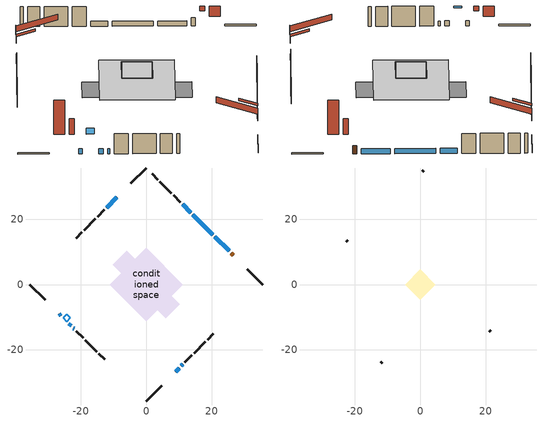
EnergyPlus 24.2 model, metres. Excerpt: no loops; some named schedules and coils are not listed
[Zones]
conditioned space
 floor adiabatic (AdiabaticFloorConstruction): -11.19,0 0,11.19 11.19,0 0,-11.19 z2.44
 floor foundation (Slab1 construction): -10.31,5.98 -5.98,10.31 10.31,-5.98 5.98,-10.31 z0
 wall outside (RimJoist1 construction): 0,-35.61 4.68,-30.93 / -35.61,0 -30.93,-4.68 / 0,35.61 -4.68,30.93 / 35.61,0 30.93,4.68 z0:0.3
 wall outside (AdiabaticWallConstruction 1): 26.6,9.01 25.99,9.63 z0:2.03
 wall outside (AdiabaticWallConstruction): 9.01,-26.6 10.05,-25.57 / 25.33,10.28 21,14.62 / -26.6,-9.01 -26.1,-9.52 / -9.01,26.6 -12.13,23.49 / 10.7,-24.91 11.19,-24.43 / 20.34,15.27 14.29,21.33 / 13.63,21.98 11.09,24.53 / -23.64,-11.97 -22.96,-12.66 / -22.3,-13.31 -22.02,-13.6 z0:1.22
 wall outside (Wall1 construction): 11.84,-23.77 13.94,-21.67 / -21.36,-14.25 -19.26,-16.35 / -12.78,22.83 -14.88,20.73 / 10.43,25.18 8.33,27.28 z0:4.88
 wall outside (Wall2 construction): 14.6,-21.02 18.08,-17.54 / -18.61,-17.01 -15.13,-20.48 / -15.54,20.08 -19.01,16.6 / 7.68,27.94 4.2,31.41 z0:4.88
 wall outside (Wall3 construction): 18.73,-16.88 20.51,-15.1 / -14.47,-21.14 -12.69,-22.92 / -19.67,15.94 -21.45,14.16 / 3.54,32.07 1.76,33.85 z0:4.88
 window (WindowConstruction 8): 9.01,-26.6 10.05,-25.57 z0:1.22
 window (WindowConstruction 5): 25.33,10.28 21,14.62 z0:1.22
 window (WindowConstruction 6): -26.6,-9.01 -26.1,-9.52 z0:1.22
 window (WindowConstruction 7): -9.01,26.6 -12.13,23.49 z0:1.22
 window (WindowConstruction): 10.7,-24.91 11.19,-24.43 z0:1.22
 window (WindowConstruction 1): 20.34,15.27 14.29,21.33 z0:1.22
 window (WindowConstruction 2): 13.63,21.98 11.09,24.53 z0:1.22
 window (WindowConstruction 3): -23.64,-11.97 -22.96,-12.66 z0:1.22
 window (WindowConstruction 4): -22.3,-13.31 -22.02,-13.6 z0:1.22
 door (Door): 26.6,9.01 25.99,9.62 z0:2.03
 ceiling adiabatic (AdiabaticFloorConstruction): 0,-11.19 11.19,0 0,11.19 -11.19,0 z2.44
 roof outside (Roof3 construction): 8.36,-27.26,4.88 5.58,-24.48,6.19 4.84,-25.21,6.19 7.62,-27.99,4.88; -27.26,-8.36,4.88 -24.48,-5.58,6.19 -25.21,-4.84,6.19 -27.99,-7.62,4.88; -8.36,27.26,4.88 -5.58,24.48,6.19 -4.84,25.21,6.19 -7.62,27.99,4.88; 27.26,8.36,4.88 24.48,5.58,6.19 25.21,4.84,6.19 27.99,7.62,4.88
 roof outside (AdiabaticRoofConstruction): -24.3,-11.31,4.88 -23.22,-10.23,5.39 -24.36,-9.09,5.39 -25.44,-10.17,4.88
 skylight (SkylightConstruction): -24.3,-11.31,4.88 -23.22,-10.23,5.39 -24.36,-9.09,5.39 -25.44,-10.17,4.88
attic - vented
 floor to conditioned space (Floor1 construction Reversed): -4.34,0 0,4.34 4.34,0 0,-4.34 z4.88
 floor to conditioned space (Floor2 construction Reversed): -4.62,0 0,4.62 4.62,0 0,-4.62 z4.88
 wall outside (Wall4 construction): 21.17,-14.45 21.62,-14 / -12.04,-23.58 -11.59,-24.03 / -22.11,13.51 -22.56,13.06 / 1.11,34.51 0.66,34.96 z0:4.88
 roof outside (Roof1 construction): 6.97,-28.65,4.88 0.79,-22.47,7.79 -0.84,-24.1,7.79 5.34,-30.28,4.88; -28.65,-6.97,4.88 -22.47,-0.79,7.79 -24.1,0.84,7.79 -30.28,-5.34,4.88; -6.97,28.65,4.88 -0.79,22.47,7.79 0.84,24.1,7.79 -5.34,30.28,4.88; 28.65,6.97,4.88 22.47,0.79,7.79 24.1,-0.84,7.79 30.28,5.34,4.88
[Building]
Building 1: Terrain=Suburbs
[Site:Location]
Lennoxville_QC: Latitude {deg}=45.37; Longitude {deg}=-71.82; Time Zone {hr}=-5; Elevation {m}=181; Keep Site Location Information=Yes
[Site:GroundTemperature:Shallow]
1.13419, -1.04782, -1.22257, -0.187089, 3.96977, 8.10726, 11.6942, 13.9665, 14.1596, 12.3115, 8.81593, 4.80536
[Site:WaterMainsTemperature]
Calculation Method=Schedule; Temperature Schedule=mains temperature schedule
[Material] Roughness=Rough; Thermal Absorptance=0.9
Name | Thickness {m} | Conductivity {W/m-K} | Density {kg/m3} | Specific Heat {J/kg-K} | Solar Absorptance | Visible Absorptance
asphalt or fiberglass shingles | 0.00635 | 0.162714 | 1121.4 | 1465.45 | 0.84 | 0.84
asphalt or fiberglass shingles 1 | 0.00635 | 0.162714 | 1121.4 | 1465.45 | 0.7 | 0.7
ceiling loosefill ins | 0.254 | 0.0480833 | 16.02 | 1046.75 | 0.7 | 0.7
ceiling stud and cavity | 0.1397 | 0.0952427 | 65.682 | 1177.47 | 0.7 | 0.7
ceiling stud and cavity 1 | 0.1397 | 0.0945616 | 65.682 | 1177.47 | 0.7 | 0.7
concrete 4.0 in. | 0.1016 | 1.803125 | 2242.8 | 837.4 | 0.7 | 0.7
door material | 0.04445 | 0.0451087 | 512.64 | 1214.23 | 0.7 | 0.7
floor covering | 0.0127 | 0.0433444 | 54.468 | 1339.84 | 0.6 | 0.6
floor rigid ins; roof rigid ins 1; wall rigid ins 1 | 0.512978 | 0.029427 | 32.04 | 1214.23 | 0.7 | 0.7
floor stud and cavity | 0.1397 | 1.75129 | 37.0049 | 1207.88 | 0.7 | 0.7
furniture material conditioned space 1 | 0.1524 | 0.115458 | 640.8 | 1214.23 | 0.6 | 0.6
gypsum board | 0.0127 | 0.160291 | 801 | 837.4 | 0.6 | 0.6
osb sheathing 0.5 in. | 0.0127 | 0.115458 | 512.64 | 1214.23 | 0.7 | 0.7
osb sheathing 0.75 in. | 0.01905 | 0.115458 | 512.64 | 1214.23 | 0.7 | 0.7
osb sheathing 2.0 in. | 0.0508 | 0.115458 | 512.64 | 1214.23 | 0.7 | 0.7
rim joist rigid ins; wall rigid ins | 0.051816 | 0.029427 | 32.04 | 1214.23 | 0.7 | 0.7
rim joist stud and cavity | 0.0508 | 0.0377826 | 125.044 | 1163.47 | 0.6 | 0.6
roof rigid ins | 0.103632 | 0.029427 | 32.04 | 1214.23 | 0.7 | 0.7
roof stud and cavity | 0.2032 | 0.0736541 | 78.34581 | 1123.46 | 0.7 | 0.7
roof stud and cavity 1 | 0.18415 | 1.78685 | 37.0049 | 1207.88 | 0.6 | 0.6
wall stud and cavity | 0.1397 | 0.0943382 | 139.0536 | 1170.24 | 0.7 | 0.7
wall stud and cavity 1 | 0.1397 | 0.0844924 | 139.0536 | 1170.24 | 0.7 | 0.7
wall stud and cavity 2 | 0.1397 | 0.0955885 | 139.0536 | 1170.24 | 0.7 | 0.7
wall stud and cavity 3 | 0.0889 | 6.1454 | 50.32683 | 1063.81 | 0.6 | 0.6
wall stud and cavity 4 | 0.0889 | 0.380278 | 52.3479 | 1209.89 | 0.7 | 0.7
wall stud and cavity 5 | 0.0889 | 0.391764 | 83.0341 | 1211.67 | 0.7 | 0.7
wood siding | 0.0254 | 0.102417 | 544.68 | 1172.36 | 0 | 0
wood siding 1 | 0.00254 | 0.102417 | 544.68 | 1172.36 | 0 | 0
wood siding 2; wood siding 3; wood siding 4 | 0.0254 | 0.102417 | 544.68 | 1172.36 | 0.7 | 0.7
[WindowMaterial:SimpleGlazingSystem]
Name | U-Factor {W/m2-K} | Solar Heat Gain Coefficient
SkylightMaterial | 2.46172 | 0.6388
WindowMaterial | 2.95029 | 0.64
WindowMaterial 1 | 2.87364 | 0.71
WindowMaterial 2 | 2.87931 | 0.7
WindowMaterial 3 | 2.972433 | 0.61
WindowMaterial 4 | 2.98322 | 0.6
WindowMaterial 5 | 2.88613 | 0.7
WindowMaterial 6 | 2.963916 | 0.63
WindowMaterial 7 | 2.89692 | 0.69
WindowMaterial 8 | 2.96562 | 0.63
[Construction]
AdiabaticFloorConstruction: floor stud and cavity, floor rigid ins, osb sheathing 0.75 in., floor covering
AdiabaticRoofConstruction: asphalt or fiberglass shingles 1, roof rigid ins 1, osb sheathing 0.75 in., roof stud and cavity 1
AdiabaticWallConstruction: wood siding 3, wall rigid ins 1, wall stud and cavity 4, gypsum board
AdiabaticWallConstruction 1: wood siding 4, wall rigid ins 1, wall stud and cavity 4, gypsum board
Door: door material
Floor1 construction Reversed: gypsum board, ceiling stud and cavity, ceiling loosefill ins
Floor2 construction Reversed: gypsum board, ceiling stud and cavity 1, ceiling loosefill ins
furniture construction conditioned space 1: furniture material conditioned space 1
PartitionWallConstruction: gypsum board, wall stud and cavity 5, gypsum board
RimJoist1 construction: wood siding 2, rim joist rigid ins, osb sheathing 2.0 in., rim joist stud and cavity
Roof1 construction: asphalt or fiberglass shingles
Roof3 construction: asphalt or fiberglass shingles, roof rigid ins, osb sheathing 0.75 in., roof stud and cavity, gypsum board
SkylightConstruction: SkylightMaterial
Slab1 construction: concrete 4.0 in.
Wall1 construction: wood siding, wall rigid ins, osb sheathing 0.5 in., wall stud and cavity, gypsum board
Wall2 construction: wood siding, wall rigid ins, osb sheathing 0.5 in., wall stud and cavity 1, gypsum board
Wall3 construction: wood siding, wall rigid ins, osb sheathing 0.5 in., wall stud and cavity 2, gypsum board
Wall4 construction: wood siding 1, wall stud and cavity 3
WindowConstruction: WindowMaterial
WindowConstruction 1: WindowMaterial 1
WindowConstruction 2: WindowMaterial 2
WindowConstruction 3: WindowMaterial 3
WindowConstruction 4: WindowMaterial 4
WindowConstruction 5: WindowMaterial 5
WindowConstruction 6: WindowMaterial 6
WindowConstruction 7: WindowMaterial 7
WindowConstruction 8: WindowMaterial 8
[Zone] Multiplier=1; Part of Total Floor Area=Yes
Name | Volume {m3}
attic - vented | 37.9814
conditioned space | 626.5
[Space]
Name | Zone | Volume {m3}
attic - vented 1 | attic - vented | 37.9814
conditioned space 1 | conditioned space | 626.5
[ZoneInfiltration:EffectiveLeakageArea]
infil attic - vented 1: Zone or Space=attic - vented 1; Schedule=Always On Discrete; Effective Air Leakage Area {cm2}=3444.86; Stack Coefficient=0.000541536; Wind Coefficient=1.57229e-05
[ZoneMixing]
whole house fan mix: Zone or Space=attic - vented; Schedule=Always On Continuous; Design Flow Rate Calculation Method=Flow/Zone; Design Flow Rate {m3/s}=0; Source Zone or Space=conditioned space
[SurfaceProperty:ExposedFoundationPerimeter]
Slab1: Exposed Perimeter Calculation Method=TotalExposedPerimeter; Total Exposed Perimeter {m}=58.348
[InternalMass] Zone or ZoneList=conditioned space; Space or SpaceList=conditioned space 1
Name | Construction | Surface Area {m2}
furniture mass conditioned space 1 | furniture construction conditioned space 1 | 156.788
partition wall mass | PartitionWallConstruction | 391.97
[Lights]
interior lighting: Zone or ZoneList or Space or SpaceList=conditioned space 1; Schedule=interior lighting schedule; Design Level Calculation Method=LightingLevel; Lighting Level {W}=343.2; Return Air Fraction=0; Fraction Radiant=0.6; Fraction Visible=0.2; Fraction Replaceable=1
[People]
occupants: Zone or ZoneList or Space or SpaceList=conditioned space 1; Number of People Schedule=occupants schedule; Number of People Calculation Method=People; Number of People=3; Fraction Radiant=0.314171; Sensible Heat Fraction=0.56303; Activity Level Schedule=occupants activity schedule; Carbon Dioxide Generation Rate {m3/s-W}=0; Enable ASHRAE 55 Comfort Warnings=No; Mean Radiant Temperature Calculation Type=EnclosureAveraged
[ElectricEquipment] Zone or ZoneList or Space or SpaceList=conditioned space 1; Design Level Calculation Method=EquipmentLevel
Name | Schedule | Design Level {W} | Fraction Latent | Fraction Radiant | Fraction Lost
clothes dryer | clothes dryer schedule | 140.772 | 0.015 | 0.081 | 0.85
clothes washer | clothes washer schedule | 32.1985 | 0.03 | 0.162 | 0.7
cooking range | cooking range schedule | 215.147 | 0.08 | 0.432 | 0.2
dishwasher | dishwasher schedule | 66.8632 | 0.3 | 0.18 | 0.4
fridge | fridge schedule | 72.9452 | 0 | 0.6 | 0
mech vent house fan | mech vent house fan schedule | 250 | 0 | 0 | 1
mech vent house fan cfis | mech vent house fan cfis schedule | 0 | 0 | 0 | 0
misc plug loads | misc plug loads schedule | 494.7 | 0.045 | 0.513 | 0.1
whole house fan | Always On Discrete | 0 | 0 | 0 | 1
[OtherEquipment] Zone or ZoneList or Space or SpaceList=conditioned space 1; Design Level Calculation Method=EquipmentLevel
Name | Fuel Type | Schedule | Design Level {W} | Fraction Latent | Fraction Radiant | Fraction Lost
clothes dryer 1 | Electricity | clothes dryer schedule | 0 | 0.015 | 0.081 | 0.85
cooking range 1 | Electricity | cooking range schedule | 0 | 0.08 | 0.432 | 0.2
general water use latent | None | general water use schedule | 62.594 | 1 | 0 | 0
general water use sensible | None | general water use schedule | -61.6891 | 0 | 0.6 | 0
mech vent house fan latent load | None | Always On Discrete | 0 | 1 | 0 | 0
mech vent house fan sensible load | None | Always On Discrete | 0 | 0 | 0 | 0
water heater energy adjustment1 | Electricity | Always On Discrete | 0.01 | 0 | 0 | 1
[ZoneInfiltration:DesignFlowRate] Zone or ZoneList or Space or SpaceList=conditioned space 1; Schedule=Always On Discrete; Design Flow Rate Calculation Method=Flow/Zone; Design Flow Rate {m3/s}=0
infil flow; natural vent flow; whole house fan flow
[ZoneControl:Thermostat]
conditioned space Thermostat: Zone or ZoneList=conditioned space; Control Type Schedule=conditioned space Thermostat Schedule; Control 1=conditioned space temperature setpoint; Temperature Difference Between Cutout And Setpoint {deltaC}=0
[ThermostatSetpoint:DualSetpoint]
conditioned space temperature setpoint: Heating Setpoint Temperature Schedule=heating setpoint; Cooling Setpoint Temperature Schedule=cooling setpoint
[AirLoopHVAC:UnitarySystem]
unit heater unitary system: Control Type=Load; Controlling Zone or Thermostat Location=conditioned space; Dehumidification Control Type=None; Availability Schedule=Always On Discrete; Supply Fan=unit heater supply fan; Fan Placement=BlowThrough; Supply Air Fan Operating Mode Schedule=unit heater auto fan schedule; Heating Coil=unit heater htg coil; DX Heating Coil Sizing Ratio=1; Use DOAS DX Cooling Coil=No; Minimum Supply Air Temperature {C}=2; Latent Load Control=SensibleOnlyLoadControl; Cooling Supply Air Flow Rate Method=None; Heating Supply Air Flow Rate Method=SupplyAirFlowRate; Heating Supply Air Flow Rate {m3/s}=0.00141584; No Load Supply Air Flow Rate Method=SupplyAirFlowRate; No Load Supply Air Flow Rate {m3/s}=0; No Load Supply Air Flow Rate Control Set To Low Speed=Yes; Maximum Supply Air Temperature {C}=48.8889; Maximum Outdoor Dry-Bulb Temperature for Supplemental Heater Operation {C}=21; Ancillary On-Cycle Electric Power {W}=0; Ancillary Off-Cycle Electric Power {W}=0
[Zone equipment]
conditioned space: electric baseboard, unit heater unitary system
[Foundation:Kiva]
Foundation Kiva 1: Initial Indoor Air Temperature {C}=21; Wall Height Above Grade {m}=0.1016; Wall Depth Below Slab {m}=0.2032
[Foundation:Kiva:Settings]
Soil Conductivity {W/m-K}=0.849921; Soil Density {kg/m3}=1842.3; Soil Specific Heat {J/kg-K}=418.7; Ground Solar Absorptivity=0.9; Ground Thermal Absorptivity=0.9; Ground Surface Roughness {m}=0.03; Far-Field Width {m}=40; Deep-Ground Boundary Condition=ZeroFlux; Deep-Ground Depth {m}=40; Minimum Cell Dimension {m}=0.2; Maximum Cell Growth Coefficient=3; Simulation Timestep=Timestep
[Exterior:Lights]
exterior lighting: Schedule=exterior lighting schedule; Design Level {W}=75.6
[EnergyManagementSystem:Sensor] Output:Variable or Output:Meter Index Key=conditioned space
Name | Output:Variable or Output:Meter
conditioned_space_clg_unmet_s | Zone Cooling Setpoint Not Met Time
conditioned_space_htg_unmet_s | Zone Heating Setpoint Not Met Time
fridge_tin_s; tin_s; tin_s_1 | Zone Mean Air Temperature
tout_s | Zone Outdoor Air Drybulb Temperature
win_s | Zone Air Humidity Ratio
[Schedule:Constant]
Name | Hourly Value
Always On Continuous; mech vent house fan schedule; mech vent house fan cfis schedule; Always On Discrete | 1
occupants activity schedule | 117.228
fridge schedule; unit heater auto fan schedule | 0
[Schedule:Week:Daily]
interior lighting schedule Week Rule - Jan1-Jan27: interior lighting schedule day, interior lighting schedule day, interior lighting schedule day, interior lighting schedule day, interior lighting schedule day, interior lighting schedule day, interior lighting schedule day, interior lighting schedule default day, interior lighting schedule default day, interior lighting schedule default day, interior lighting schedule default day, interior lighting schedule default day
interior lighting schedule Week Rule - Jan28-Feb3: interior lighting schedule day, interior lighting schedule day, interior lighting schedule day, interior lighting schedule day, interior lighting schedule day 1, interior lighting schedule day 1, interior lighting schedule day 1, interior lighting schedule default day, interior lighting schedule default day, interior lighting schedule default day, interior lighting schedule default day, interior lighting schedule default day
interior lighting schedule Week Rule - Feb4-Feb24: interior lighting schedule day 1, interior lighting schedule day 1, interior lighting schedule day 1, interior lighting schedule day 1, interior lighting schedule day 1, interior lighting schedule day 1, interior lighting schedule day 1, interior lighting schedule default day, interior lighting schedule default day, interior lighting schedule default day, interior lighting schedule default day, interior lighting schedule default day
interior lighting schedule Week Rule - Feb25-Mar3: interior lighting schedule day 1, interior lighting schedule day 1, interior lighting schedule day 1, interior lighting schedule day 1, interior lighting schedule day 2, interior lighting schedule day 2, interior lighting schedule day 2, interior lighting schedule default day, interior lighting schedule default day, interior lighting schedule default day, interior lighting schedule default day, interior lighting schedule default day
interior lighting schedule Week Rule - Mar4-Mar31: interior lighting schedule day 2, interior lighting schedule day 2, interior lighting schedule day 2, interior lighting schedule day 2, interior lighting schedule day 2, interior lighting schedule day 2, interior lighting schedule day 2, interior lighting schedule default day, interior lighting schedule default day, interior lighting schedule default day, interior lighting schedule default day, interior lighting schedule default day
interior lighting schedule Week Rule - Apr1-Apr28: interior lighting schedule day 3, interior lighting schedule day 3, interior lighting schedule day 3, interior lighting schedule day 3, interior lighting schedule day 3, interior lighting schedule day 3, interior lighting schedule day 3, interior lighting schedule default day, interior lighting schedule default day, interior lighting schedule default day, interior lighting schedule default day, interior lighting schedule default day
interior lighting schedule Week Rule - Apr29-May5: interior lighting schedule day 3, interior lighting schedule day 3, interior lighting schedule day 4, interior lighting schedule day 4, interior lighting schedule day 4, interior lighting schedule day 4, interior lighting schedule day 4, interior lighting schedule default day, interior lighting schedule default day, interior lighting schedule default day, interior lighting schedule default day, interior lighting schedule default day
interior lighting schedule Week Rule - May6-May26: interior lighting schedule day 4, interior lighting schedule day 4, interior lighting schedule day 4, interior lighting schedule day 4, interior lighting schedule day 4, interior lighting schedule day 4, interior lighting schedule day 4, interior lighting schedule default day, interior lighting schedule default day, interior lighting schedule default day, interior lighting schedule default day, interior lighting schedule default day
interior lighting schedule Week Rule - May27-Jun2: interior lighting schedule day 4, interior lighting schedule day 4, interior lighting schedule day 4, interior lighting schedule day 4, interior lighting schedule day 4, interior lighting schedule day 5, interior lighting schedule day 5, interior lighting schedule default day, interior lighting schedule default day, interior lighting schedule default day, interior lighting schedule default day, interior lighting schedule default day
interior lighting schedule Week Rule - Jun3-Jun30: interior lighting schedule day 5, interior lighting schedule day 5, interior lighting schedule day 5, interior lighting schedule day 5, interior lighting schedule day 5, interior lighting schedule day 5, interior lighting schedule day 5, interior lighting schedule default day, interior lighting schedule default day, interior lighting schedule default day, interior lighting schedule default day, interior lighting schedule default day
interior lighting schedule Week Rule - Jul1-Jul28: interior lighting schedule day 6, interior lighting schedule day 6, interior lighting schedule day 6, interior lighting schedule day 6, interior lighting schedule day 6, interior lighting schedule day 6, interior lighting schedule day 6, interior lighting schedule default day, interior lighting schedule default day, interior lighting schedule default day, interior lighting schedule default day, interior lighting schedule default day
interior lighting schedule Week Rule - Jul29-Aug4: interior lighting schedule day 6, interior lighting schedule day 6, interior lighting schedule day 6, interior lighting schedule day 7, interior lighting schedule day 7, interior lighting schedule day 7, interior lighting schedule day 7, interior lighting schedule default day, interior lighting schedule default day, interior lighting schedule default day, interior lighting schedule default day, interior lighting schedule default day
interior lighting schedule Week Rule - Aug5-Aug25: interior lighting schedule day 7, interior lighting schedule day 7, interior lighting schedule day 7, interior lighting schedule day 7, interior lighting schedule day 7, interior lighting schedule day 7, interior lighting schedule day 7, interior lighting schedule default day, interior lighting schedule default day, interior lighting schedule default day, interior lighting schedule default day, interior lighting schedule default day
interior lighting schedule Week Rule - Aug26-Sep1: interior lighting schedule day 7, interior lighting schedule day 7, interior lighting schedule day 7, interior lighting schedule day 7, interior lighting schedule day 7, interior lighting schedule day 7, interior lighting schedule day 8, interior lighting schedule default day, interior lighting schedule default day, interior lighting schedule default day, interior lighting schedule default day, interior lighting schedule default day
interior lighting schedule Week Rule - Sep2-Sep29: interior lighting schedule day 8, interior lighting schedule day 8, interior lighting schedule day 8, interior lighting schedule day 8, interior lighting schedule day 8, interior lighting schedule day 8, interior lighting schedule day 8, interior lighting schedule default day, interior lighting schedule default day, interior lighting schedule default day, interior lighting schedule default day, interior lighting schedule default day
interior lighting schedule Week Rule - Sep30-Oct6: interior lighting schedule day 8, interior lighting schedule day 9, interior lighting schedule day 9, interior lighting schedule day 9, interior lighting schedule day 9, interior lighting schedule day 9, interior lighting schedule day 9, interior lighting schedule default day, interior lighting schedule default day, interior lighting schedule default day, interior lighting schedule default day, interior lighting schedule default day
interior lighting schedule Week Rule - Oct7-Oct27: interior lighting schedule day 9, interior lighting schedule day 9, interior lighting schedule day 9, interior lighting schedule day 9, interior lighting schedule day 9, interior lighting schedule day 9, interior lighting schedule day 9, interior lighting schedule default day, interior lighting schedule default day, interior lighting schedule default day, interior lighting schedule default day, interior lighting schedule default day
interior lighting schedule Week Rule - Oct28-Nov3: interior lighting schedule day 9, interior lighting schedule day 9, interior lighting schedule day 9, interior lighting schedule day 9, interior lighting schedule day 10, interior lighting schedule day 10, interior lighting schedule day 10, interior lighting schedule default day, interior lighting schedule default day, interior lighting schedule default day, interior lighting schedule default day, interior lighting schedule default day
interior lighting schedule Week Rule - Nov4-Nov24: interior lighting schedule day 10, interior lighting schedule day 10, interior lighting schedule day 10, interior lighting schedule day 10, interior lighting schedule day 10, interior lighting schedule day 10, interior lighting schedule day 10, interior lighting schedule default day, interior lighting schedule default day, interior lighting schedule default day, interior lighting schedule default day, interior lighting schedule default day
interior lighting schedule Week Rule - Nov25-Dec1: interior lighting schedule day 10, interior lighting schedule day 10, interior lighting schedule day 10, interior lighting schedule day 10, interior lighting schedule day 10, interior lighting schedule day 10, interior lighting schedule day 11, interior lighting schedule default day, interior lighting schedule default day, interior lighting schedule default day, interior lighting schedule default day, interior lighting schedule default day
interior lighting schedule Week Rule - Dec2-Dec31: interior lighting schedule day 11, interior lighting schedule day 11, interior lighting schedule day 11, interior lighting schedule day 11, interior lighting schedule day 11, interior lighting schedule day 11, interior lighting schedule day 11, interior lighting schedule default day, interior lighting schedule default day, interior lighting schedule default day, interior lighting schedule default day, interior lighting schedule default day
occupants schedule Week Rule - Jan1-Dec31: occupants schedule day, occupants schedule day, occupants schedule day, occupants schedule day, occupants schedule day, occupants schedule day, occupants schedule day, occupants schedule default day, occupants schedule default day, occupants schedule default day, occupants schedule default day, occupants schedule default day
clothes dryer schedule Week Rule - Jan1-Dec31: clothes dryer schedule day, clothes dryer schedule day, clothes dryer schedule day, clothes dryer schedule day, clothes dryer schedule day, clothes dryer schedule day, clothes dryer schedule day, clothes dryer schedule default day, clothes dryer schedule default day, clothes dryer schedule default day, clothes dryer schedule default day, clothes dryer schedule default day
clothes washer schedule Week Rule - Jan1-Dec31: clothes washer schedule day, clothes washer schedule day, clothes washer schedule day, clothes washer schedule day, clothes washer schedule day, clothes washer schedule day, clothes washer schedule day, clothes washer schedule default day, clothes washer schedule default day, clothes washer schedule default day, clothes washer schedule default day, clothes washer schedule default day
cooking range schedule Week Rule - Jan1-Dec31: cooking range schedule day, cooking range schedule day, cooking range schedule day, cooking range schedule day, cooking range schedule day, cooking range schedule day, cooking range schedule day, cooking range schedule default day, cooking range schedule default day, cooking range schedule default day, cooking range schedule default day, cooking range schedule default day
dishwasher schedule Week Rule - Jan1-Dec31: dishwasher schedule day, dishwasher schedule day, dishwasher schedule day, dishwasher schedule day, dishwasher schedule day, dishwasher schedule day, dishwasher schedule day, dishwasher schedule default day, dishwasher schedule default day, dishwasher schedule default day, dishwasher schedule default day, dishwasher schedule default day
misc plug loads schedule Week Rule - Jan1-Dec31: misc plug loads schedule day, misc plug loads schedule day, misc plug loads schedule day, misc plug loads schedule day, misc plug loads schedule day, misc plug loads schedule day, misc plug loads schedule day, misc plug loads schedule default day, misc plug loads schedule default day, misc plug loads schedule default day, misc plug loads schedule default day, misc plug loads schedule default day
general water use schedule Week Rule - Jan1-Dec31: general water use schedule day, general water use schedule day, general water use schedule day, general water use schedule day, general water use schedule day, general water use schedule day, general water use schedule day, general water use schedule default day, general water use schedule default day, general water use schedule default day, general water use schedule default day, general water use schedule default day
exterior lighting schedule Week Rule - Jan1-Jan27: exterior lighting schedule day, exterior lighting schedule day, exterior lighting schedule day, exterior lighting schedule day, exterior lighting schedule day, exterior lighting schedule day, exterior lighting schedule day, exterior lighting schedule default day, exterior lighting schedule default day, exterior lighting schedule default day, exterior lighting schedule default day, exterior lighting schedule default day
exterior lighting schedule Week Rule - Jan28-Feb3: exterior lighting schedule day, exterior lighting schedule day, exterior lighting schedule day, exterior lighting schedule day, exterior lighting schedule day 1, exterior lighting schedule day 1, exterior lighting schedule day 1, exterior lighting schedule default day, exterior lighting schedule default day, exterior lighting schedule default day, exterior lighting schedule default day, exterior lighting schedule default day
exterior lighting schedule Week Rule - Feb4-Feb24: exterior lighting schedule day 1, exterior lighting schedule day 1, exterior lighting schedule day 1, exterior lighting schedule day 1, exterior lighting schedule day 1, exterior lighting schedule day 1, exterior lighting schedule day 1, exterior lighting schedule default day, exterior lighting schedule default day, exterior lighting schedule default day, exterior lighting schedule default day, exterior lighting schedule default day
exterior lighting schedule Week Rule - Feb25-Mar3: exterior lighting schedule day 1, exterior lighting schedule day 1, exterior lighting schedule day 1, exterior lighting schedule day 1, exterior lighting schedule day 2, exterior lighting schedule day 2, exterior lighting schedule day 2, exterior lighting schedule default day, exterior lighting schedule default day, exterior lighting schedule default day, exterior lighting schedule default day, exterior lighting schedule default day
exterior lighting schedule Week Rule - Mar4-Mar31: exterior lighting schedule day 2, exterior lighting schedule day 2, exterior lighting schedule day 2, exterior lighting schedule day 2, exterior lighting schedule day 2, exterior lighting schedule day 2, exterior lighting schedule day 2, exterior lighting schedule default day, exterior lighting schedule default day, exterior lighting schedule default day, exterior lighting schedule default day, exterior lighting schedule default day
exterior lighting schedule Week Rule - Apr1-Apr28: exterior lighting schedule day 3, exterior lighting schedule day 3, exterior lighting schedule day 3, exterior lighting schedule day 3, exterior lighting schedule day 3, exterior lighting schedule day 3, exterior lighting schedule day 3, exterior lighting schedule default day, exterior lighting schedule default day, exterior lighting schedule default day, exterior lighting schedule default day, exterior lighting schedule default day
exterior lighting schedule Week Rule - Apr29-May5: exterior lighting schedule day 3, exterior lighting schedule day 3, exterior lighting schedule day 4, exterior lighting schedule day 4, exterior lighting schedule day 4, exterior lighting schedule day 4, exterior lighting schedule day 4, exterior lighting schedule default day, exterior lighting schedule default day, exterior lighting schedule default day, exterior lighting schedule default day, exterior lighting schedule default day
exterior lighting schedule Week Rule - May6-May26: exterior lighting schedule day 4, exterior lighting schedule day 4, exterior lighting schedule day 4, exterior lighting schedule day 4, exterior lighting schedule day 4, exterior lighting schedule day 4, exterior lighting schedule day 4, exterior lighting schedule default day, exterior lighting schedule default day, exterior lighting schedule default day, exterior lighting schedule default day, exterior lighting schedule default day
exterior lighting schedule Week Rule - May27-Jun2: exterior lighting schedule day 4, exterior lighting schedule day 4, exterior lighting schedule day 4, exterior lighting schedule day 4, exterior lighting schedule day 4, exterior lighting schedule day 5, exterior lighting schedule day 5, exterior lighting schedule default day, exterior lighting schedule default day, exterior lighting schedule default day, exterior lighting schedule default day, exterior lighting schedule default day
exterior lighting schedule Week Rule - Jun3-Jun30: exterior lighting schedule day 5, exterior lighting schedule day 5, exterior lighting schedule day 5, exterior lighting schedule day 5, exterior lighting schedule day 5, exterior lighting schedule day 5, exterior lighting schedule day 5, exterior lighting schedule default day, exterior lighting schedule default day, exterior lighting schedule default day, exterior lighting schedule default day, exterior lighting schedule default day
exterior lighting schedule Week Rule - Jul1-Jul28: exterior lighting schedule day 6, exterior lighting schedule day 6, exterior lighting schedule day 6, exterior lighting schedule day 6, exterior lighting schedule day 6, exterior lighting schedule day 6, exterior lighting schedule day 6, exterior lighting schedule default day, exterior lighting schedule default day, exterior lighting schedule default day, exterior lighting schedule default day, exterior lighting schedule default day
exterior lighting schedule Week Rule - Jul29-Aug4: exterior lighting schedule day 6, exterior lighting schedule day 6, exterior lighting schedule day 6, exterior lighting schedule day 7, exterior lighting schedule day 7, exterior lighting schedule day 7, exterior lighting schedule day 7, exterior lighting schedule default day, exterior lighting schedule default day, exterior lighting schedule default day, exterior lighting schedule default day, exterior lighting schedule default day
exterior lighting schedule Week Rule - Aug5-Aug25: exterior lighting schedule day 7, exterior lighting schedule day 7, exterior lighting schedule day 7, exterior lighting schedule day 7, exterior lighting schedule day 7, exterior lighting schedule day 7, exterior lighting schedule day 7, exterior lighting schedule default day, exterior lighting schedule default day, exterior lighting schedule default day, exterior lighting schedule default day, exterior lighting schedule default day
exterior lighting schedule Week Rule - Aug26-Sep1: exterior lighting schedule day 7, exterior lighting schedule day 7, exterior lighting schedule day 7, exterior lighting schedule day 7, exterior lighting schedule day 7, exterior lighting schedule day 7, exterior lighting schedule day 8, exterior lighting schedule default day, exterior lighting schedule default day, exterior lighting schedule default day, exterior lighting schedule default day, exterior lighting schedule default day
exterior lighting schedule Week Rule - Sep2-Sep29: exterior lighting schedule day 8, exterior lighting schedule day 8, exterior lighting schedule day 8, exterior lighting schedule day 8, exterior lighting schedule day 8, exterior lighting schedule day 8, exterior lighting schedule day 8, exterior lighting schedule default day, exterior lighting schedule default day, exterior lighting schedule default day, exterior lighting schedule default day, exterior lighting schedule default day
exterior lighting schedule Week Rule - Sep30-Oct6: exterior lighting schedule day 8, exterior lighting schedule day 9, exterior lighting schedule day 9, exterior lighting schedule day 9, exterior lighting schedule day 9, exterior lighting schedule day 9, exterior lighting schedule day 9, exterior lighting schedule default day, exterior lighting schedule default day, exterior lighting schedule default day, exterior lighting schedule default day, exterior lighting schedule default day
exterior lighting schedule Week Rule - Oct7-Oct27: exterior lighting schedule day 9, exterior lighting schedule day 9, exterior lighting schedule day 9, exterior lighting schedule day 9, exterior lighting schedule day 9, exterior lighting schedule day 9, exterior lighting schedule day 9, exterior lighting schedule default day, exterior lighting schedule default day, exterior lighting schedule default day, exterior lighting schedule default day, exterior lighting schedule default day
exterior lighting schedule Week Rule - Oct28-Nov3: exterior lighting schedule day 9, exterior lighting schedule day 9, exterior lighting schedule day 9, exterior lighting schedule day 9, exterior lighting schedule day 10, exterior lighting schedule day 10, exterior lighting schedule day 10, exterior lighting schedule default day, exterior lighting schedule default day, exterior lighting schedule default day, exterior lighting schedule default day, exterior lighting schedule default day
[Schedule:Year]
interior lighting schedule: interior lighting schedule Week Rule - Jan1-Jan27, 1, 1, 1, 27, interior lighting schedule Week Rule - Jan28-Feb3, 1, 28, 2, 3, interior lighting schedule Week Rule - Feb4-Feb24, 2, 4, 2, 24, interior lighting schedule Week Rule - Feb25-Mar3, 2, 25, 3, 3, interior lighting schedule Week Rule - Mar4-Mar31, 3, 4, 3, 31, interior lighting schedule Week Rule - Apr1-Apr28, 4, 1, 4, 28, interior lighting schedule Week Rule - Apr29-May5, 4, 29, 5, 5, interior lighting schedule Week Rule - May6-May26, 5, 6, 5, 26, interior lighting schedule Week Rule - May27-Jun2, 5, 27, 6, 2, interior lighting schedule Week Rule - Jun3-Jun30, 6, 3, 6, 30, interior lighting schedule Week Rule - Jul1-Jul28, 7, 1, 7, 28, interior lighting schedule Week Rule - Jul29-Aug4, 7, 29, 8, 4, interior lighting schedule Week Rule - Aug5-Aug25, 8, 5, 8, 25, interior lighting schedule Week Rule - Aug26-Sep1, 8, 26, 9, 1, interior lighting schedule Week Rule - Sep2-Sep29, 9, 2, 9, 29, interior lighting schedule Week Rule - Sep30-Oct6, 9, 30, 10, 6, interior lighting schedule Week Rule - Oct7-Oct27, 10, 7, 10, 27, interior lighting schedule Week Rule - Oct28-Nov3, 10, 28, 11, 3, interior lighting schedule Week Rule - Nov4-Nov24, 11, 4, 11, 24, interior lighting schedule Week Rule - Nov25-Dec1, 11, 25, 12, 1, interior lighting schedule Week Rule - Dec2-Dec31, 12, 2, 12, 31
occupants schedule: occupants schedule Week Rule - Jan1-Dec31, 1, 1, 12, 31
clothes dryer schedule: clothes dryer schedule Week Rule - Jan1-Dec31, 1, 1, 12, 31
clothes washer schedule: clothes washer schedule Week Rule - Jan1-Dec31, 1, 1, 12, 31
cooking range schedule: cooking range schedule Week Rule - Jan1-Dec31, 1, 1, 12, 31
dishwasher schedule: dishwasher schedule Week Rule - Jan1-Dec31, 1, 1, 12, 31
misc plug loads schedule: misc plug loads schedule Week Rule - Jan1-Dec31, 1, 1, 12, 31
general water use schedule: general water use schedule Week Rule - Jan1-Dec31, 1, 1, 12, 31
exterior lighting schedule: exterior lighting schedule Week Rule - Jan1-Jan27, 1, 1, 1, 27, exterior lighting schedule Week Rule - Jan28-Feb3, 1, 28, 2, 3, exterior lighting schedule Week Rule - Feb4-Feb24, 2, 4, 2, 24, exterior lighting schedule Week Rule - Feb25-Mar3, 2, 25, 3, 3, exterior lighting schedule Week Rule - Mar4-Mar31, 3, 4, 3, 31, exterior lighting schedule Week Rule - Apr1-Apr28, 4, 1, 4, 28, exterior lighting schedule Week Rule - Apr29-May5, 4, 29, 5, 5, exterior lighting schedule Week Rule - May6-May26, 5, 6, 5, 26, exterior lighting schedule Week Rule - May27-Jun2, 5, 27, 6, 2, exterior lighting schedule Week Rule - Jun3-Jun30, 6, 3, 6, 30, exterior lighting schedule Week Rule - Jul1-Jul28, 7, 1, 7, 28, exterior lighting schedule Week Rule - Jul29-Aug4, 7, 29, 8, 4, exterior lighting schedule Week Rule - Aug5-Aug25, 8, 5, 8, 25, exterior lighting schedule Week Rule - Aug26-Sep1, 8, 26, 9, 1, exterior lighting schedule Week Rule - Sep2-Sep29, 9, 2, 9, 29, exterior lighting schedule Week Rule - Sep30-Oct6, 9, 30, 10, 6, exterior lighting schedule Week Rule - Oct7-Oct27, 10, 7, 10, 27, exterior lighting schedule Week Rule - Oct28-Nov3, 10, 28, 11, 3, exterior lighting schedule Week Rule - Nov4-Nov24, 11, 4, 11, 24, exterior lighting schedule Week Rule - Nov25-Dec1, 11, 25, 12, 1, exterior lighting schedule Week Rule - Dec2-Dec31, 12, 2, 12, 31
[Schedule:Compact]
conditioned space Thermostat Schedule: Through: 12/31, For: AllDays, Until: 24:00, 4
mains temperature schedule: Through: 01/01, For: AllDays, Until: 24:00, 5.95333, Through: 01/02, For: AllDays, Until: 24:00, 5.88111, Through: 01/03, For: AllDays, Until: 24:00, 5.81, Through: 01/04, For: AllDays, Until: 24:00, 5.74, Through: 01/05, For: AllDays, Until: 24:00, 5.67111, Through: 01/06, For: AllDays, Until: 24:00, 5.60333, Through: 01/07, For: AllDays, Until: 24:00, 5.53667, Through: 01/08, For: AllDays, Until: 24:00, 5.47111, Through: 01/09, For: AllDays, Until: 24:00, 5.40722, Through: 01/10, For: AllDays, Until: 24:00, 5.34444, Through: 01/11, For: AllDays, Until: 24:00, 5.28278, Through: 01/12, For: AllDays, Until: 24:00, 5.22278, Through: 01/13, For: AllDays, Until: 24:00, 5.16333, Through: 01/14, For: AllDays, Until: 24:00, 5.10611, Through: 01/15, For: AllDays, Until: 24:00, 5.04944, Through: 01/16, For: AllDays, Until: 24:00, 4.995, Through: 01/17, For: AllDays, Until: 24:00, 4.94111, Through: 01/18, For: AllDays, Until: 24:00, 4.88889, Through: 01/19, For: AllDays, Until: 24:00, 4.83833, Through: 01/20, For: AllDays, Until: 24:00, 4.78889, Through: 01/21, For: AllDays, Until: 24:00, 4.74111, Through: 01/22, For: AllDays, Until: 24:00, 4.69444, Through: 01/23, For: AllDays, Until: 24:00, 4.64944, Through: 01/24, For: AllDays, Until: 24:00, 4.60611, Through: 01/25, For: AllDays, Until: 24:00, 4.56389, Through: 01/26, For: AllDays, Until: 24:00, 4.52333, Through: 01/27, For: AllDays, Until: 24:00, 4.48444, Through: 01/28, For: AllDays, Until: 24:00, 4.44722, Through: 01/29, For: AllDays, Until: 24:00, 4.41111, Through: 01/30, For: AllDays, Until: 24:00, 4.37667, Through: 01/31, For: AllDays, Until: 24:00, 4.34389, Through: 02/01, For: AllDays, Until: 24:00, 4.31278, Through: 02/02, For: AllDays, Until: 24:00, 4.28278, Through: 02/03, For: AllDays, Until: 24:00, 4.255, Through: 02/04, For: AllDays, Until: 24:00, 4.22833, Through: 02/05, For: AllDays, Until: 24:00, 4.20333, Through: 02/06, For: AllDays, Until: 24:00, 4.18, Through: 02/07, For: AllDays, Until: 24:00, 4.15833, Through: 02/08, For: AllDays, Until: 24:00, 4.13833, Through: 02/09, For: AllDays, Until: 24:00, 4.12, Through: 02/10, For: AllDays, Until: 24:00, 4.10333, Through: 02/11, For: AllDays, Until: 24:00, 4.08833, Through: 02/12, For: AllDays, Until: 24:00, 4.07444, Through: 02/13, For: AllDays, Until: 24:00, 4.06278, Through: 02/14, For: AllDays, Until: 24:00, 4.05278, Through: 02/15, For: AllDays, Until: 24:00, 4.04389, Through: 02/16, For: AllDays, Until: 24:00, 4.03722, Through: 02/17, For: AllDays, Until: 24:00, 4.03167, Through: 02/18, For: AllDays, Until: 24:00, 4.02833, Through: 02/19, For: AllDays, Until: 24:00, 4.02667, Through: 02/20, For: AllDays, Until: 24:00, 4.02611, Through: 02/21, For: AllDays, Until: 24:00, 4.02778, Through: 02/22, For: AllDays, Until: 24:00, 4.03056, Through: 02/23, For: AllDays, Until: 24:00, 4.03556, Through: 02/24, For: AllDays, Until: 24:00, 4.04167, Through: 02/25, For: AllDays, Until: 24:00, 4.05, Through: 02/26, For: AllDays, Until: 24:00, 4.05944, Through: 02/27, For: AllDays, Until: 24:00, 4.07111, Through: 02/28, For: AllDays, Until: 24:00, 4.08389, Through: 03/01, For: AllDays, Until: 24:00, 4.09833, Through: 03/02, For: AllDays, Until: 24:00, 4.115, Through: 03/03, For: AllDays, Until: 24:00, 4.13278, Through: 03/04, For: AllDays, Until: 24:00, 4.15222, Through: 03/05, For: AllDays, Until: 24:00, 4.17333, Through: 03/06, For: AllDays, Until: 24:00, 4.19611, Through: 03/07, For: AllDays, Until: 24:00, 4.22056, Through: 03/08, For: AllDays, Until: 24:00, 4.24667, Through: 03/09, For: AllDays, Until: 24:00, 4.27444, Through: 03/10, For: AllDays, Until: 24:00, 4.30389, Through: 03/11, For: AllDays, Until: 24:00, 4.33444, Through: 03/12, For: AllDays, Until: 24:00, 4.36667, Through: 03/13, For: AllDays, Until: 24:00, 4.40056, Through: 03/14, For: AllDays, Until: 24:00, 4.43611, Through: 03/15, For: AllDays, Until: 24:00, 4.47333, Through: 03/16, For: AllDays, Until: 24:00, 4.51167, Through: 03/17, For: AllDays, Until: 24:00, 4.55167, Through: 03/18, For: AllDays, Until: 24:00, 4.59333, Through: 03/19, For: AllDays, Until: 24:00, 4.63667, Through: 03/20, For: AllDays, Until: 24:00, 4.68111, Through: 03/21, For: AllDays, Until: 24:00, 4.72722, Through: 03/22, For: AllDays, Until: 24:00, 4.77444, Through: 03/23, For: AllDays, Until: 24:00, 4.82333, Through: 03/24, For: AllDays, Until: 24:00, 4.87389, Through: 03/25, For: AllDays, Until: 24:00, 4.92556, Through: 03/26, For: AllDays, Until: 24:00, 4.97889, Through: 03/27, For: AllDays, Until: 24:00, 5.03333, Through: 03/28, For: AllDays, Until: 24:00, 5.08889, Through: 03/29, For: AllDays, Until: 24:00, 5.14611, Through: 03/30, For: AllDays, Until: 24:00, 5.205, Through: 03/31, For: AllDays, Until: 24:00, 5.26444, Through: 04/01, For: AllDays, Until: 24:00, 5.32611, Through: 04/02, For: AllDays, Until: 24:00, 5.38833, Through: 04/03, For: AllDays, Until: 24:00, 5.45222, Through: 04/04, For: AllDays, Until: 24:00, 5.51722, Through: 04/05, For: AllDays, Until: 24:00, 5.58333, Through: 04/06, For: AllDays, Until: 24:00, 5.65056, Through: 04/07, For: AllDays, Until: 24:00, 5.71889, Through: 04/08, For: AllDays, Until: 24:00, 5.78889, Through: 04/09, For: AllDays, Until: 24:00, 5.85944, Through: 04/10, For: AllDays, Until: 24:00, 5.93167, Through: 04/11, For: AllDays, Until: 24:00, 6.00444, Through: 04/12, For: AllDays, Until: 24:00, 6.07889, Through: 04/13, For: AllDays, Until: 24:00, 6.15389, Through: 04/14, For: AllDays, Until: 24:00, 6.23056, Through: 04/15, For: AllDays, Until: 24:00, 6.30778, Through: 04/16, For: AllDays, Until: 24:00, 6.38556, Through: 04/17, For: AllDays, Until: 24:00, 6.465, Through: 04/18, For: AllDays, Until: 24:00, 6.545, Through: 04/19, For: AllDays, Until: 24:00, 6.62611, Through: 04/20, For: AllDays, Until: 24:00, 6.70833, Through: 04/21, For: AllDays, Until: 24:00, 6.79111, Through: 04/22, For: AllDays, Until: 24:00, 6.87444, Through: 04/23, For: AllDays, Until: 24:00, 6.95889, Through: 04/24, For: AllDays, Until: 24:00, 7.04444, Through: 04/25, For: AllDays, Until: 24:00, 7.13056, Through: 04/26, For: AllDays, Until: 24:00, 7.21722, Through: 04/27, For: AllDays, Until: 24:00, 7.30444, Through: 04/28, For: AllDays, Until: 24:00, 7.39278, Through: 04/29, For: AllDays, Until: 24:00, 7.48167, Through: 04/30, For: AllDays, Until: 24:00, 7.57111, Through: 05/01, For: AllDays, Until: 24:00, 7.66111, Through: 05/02, For: AllDays, Until: 24:00, 7.75222, Through: 05/03, For: AllDays, Until: 24:00, 7.84333, Through: 05/04, For: AllDays, Until: 24:00, 7.935, Through: 05/05, For: AllDays, Until: 24:00, 8.02722, Through: 05/06, For: AllDays, Until: 24:00, 8.12, Through: 05/07, For: AllDays, Until: 24:00, 8.21333, Through: 05/08, For: AllDays, Until: 24:00, 8.30667, Through: 05/09, For: AllDays, Until: 24:00, 8.40111, Through: 05/10, For: AllDays, Until: 24:00, 8.49556, Through: 05/11, For: AllDays, Until: 24:00, 8.59, Through: 05/12, For: AllDays, Until: 24:00, 8.685, Through: 05/13, For: AllDays, Until: 24:00, 8.78056, Through: 05/14, For: AllDays, Until: 24:00, 8.87611, Through: 05/15, For: AllDays, Until: 24:00, 8.97167, Through: 05/16, For: AllDays, Until: 24:00, 9.06778, Through: 05/17, For: AllDays, Until: 24:00, 9.16389, Through: 05/18, For: AllDays, Until: 24:00, 9.26056, Through: 05/19, For: AllDays, Until: 24:00, 9.35667, Through: 05/20, For: AllDays, Until: 24:00, 9.45333, Through: 05/21, For: AllDays, Until: 24:00, 9.55, Through: 05/22, For: AllDays, Until: 24:00, 9.64667, Through: 05/23, For: AllDays, Until: 24:00, 9.74278, Through: 05/24, For: AllDays, Until: 24:00, 9.83944, Through: 05/25, For: AllDays, Until: 24:00, 9.93611, Through: 05/26, For: AllDays, Until: 24:00, 10.0328, Through: 05/27, For: AllDays, Until: 24:00, 10.1289, Through: 05/28, For: AllDays, Until: 24:00, 10.225, Through: 05/29, For: AllDays, Until: 24:00, 10.3211, Through: 05/30, For: AllDays, Until: 24:00, 10.4167, Through: 05/31, For: AllDays, Until: 24:00, 10.5122, Through: 06/01, For: AllDays, Until: 24:00, 10.6078, Through: 06/02, For: AllDays, Until: 24:00, 10.7028, Through: 06/03, For: AllDays, Until: 24:00, 10.7972, Through: 06/04, For: AllDays, Until: 24:00, 10.8917, Through: 06/05, For: AllDays, Until: 24:00, 10.9856, Through: 06/06, For: AllDays, Until: 24:00, 11.0789, Through: 06/07, For: AllDays, Until: 24:00, 11.1722, Through: 06/08, For: AllDays, Until: 24:00, 11.265, Through: 06/09, For: AllDays, Until: 24:00, 11.3572, Through: 06/10, For: AllDays, Until: 24:00, 11.4489, Through: 06/11, For: AllDays, Until: 24:00, 11.54, Through: 06/12, For: AllDays, Until: 24:00, 11.6306, Through: 06/13, For: AllDays, Until: 24:00, 11.7206, Through: 06/14, For: AllDays, Until: 24:00, 11.81, Through: 06/15, For: AllDays, Until: 24:00, 11.8989, Through: 06/16, For: AllDays, Until: 24:00, 11.9872, Through: 06/17, For: AllDays, Until: 24:00, 12.0744, Through: 06/18, For: AllDays, Until: 24:00, 12.1611, Through: 06/19, For: AllDays, Until: 24:00, 12.2472, Through: 06/20, For: AllDays, Until: 24:00, 12.3322, Through: 06/21, For: AllDays, Until: 24:00, 12.4167, Through: 06/22, For: AllDays, Until: 24:00, 12.5, Through: 06/23, For: AllDays, Until: 24:00, 12.5828, Through: 06/24, For: AllDays, Until: 24:00, 12.6644, Through: 06/25, For: AllDays, Until: 24:00, 12.7456, Through: 06/26, For: AllDays, Until: 24:00, 12.8256, Through: 06/27, For: AllDays, Until: 24:00, 12.9044, Through: 06/28, For: AllDays, Until: 24:00, 12.9828, Through: 06/29, For: AllDays, Until: 24:00, 13.0594, Through: 06/30, For: AllDays, Until: 24:00, 13.1356, Through: 07/01, For: AllDays, Until: 24:00, 13.2106, Through: 07/02, For: AllDays, Until: 24:00, 13.285, Through: 07/03, For: AllDays, Until: 24:00, 13.3578, Through: 07/04, For: AllDays, Until: 24:00, 13.4294, Through: 07/05, For: AllDays, Until: 24:00, 13.5, Through: 07/06, For: AllDays, Until: 24:00, 13.57, Through: 07/07, For: AllDays, Until: 24:00, 13.6383, Through: 07/08, For: AllDays, Until: 24:00, 13.7056, Through: 07/09, For: AllDays, Until: 24:00, 13.7711, Through: 07/10, For: AllDays, Until: 24:00, 13.8361, Through: 07/11, For: AllDays, Until: 24:00, 13.8994, Through: 07/12, For: AllDays, Until: 24:00, 13.9617, Through: 07/13, For: AllDays, Until: 24:00, 14.0228, Through: 07/14, For: AllDays, Until: 24:00, 14.0828, Through: 07/15, For: AllDays, Until: 24:00, 14.1411, Through: 07/16, For: AllDays, Until: 24:00, 14.1978, Through: 07/17, For: AllDays, Until: 24:00, 14.2539, Through: 07/18, For: AllDays, Until: 24:00, 14.3078, Through: 07/19, For: AllDays, Until: 24:00, 14.3611, Through: 07/20, For: AllDays, Until: 24:00, 14.4122, Through: 07/21, For: AllDays, Until: 24:00, 14.4628, Through: 07/22, For: AllDays, Until: 24:00, 14.5111, Through: 07/23, For: AllDays, Until: 24:00, 14.5583, Through: 07/24, For: AllDays, Until: 24:00, 14.6044, Through: 07/25, For: AllDays, Until: 24:00, 14.6489, Through: 07/26, For: AllDays, Until: 24:00, 14.6917, Through: 07/27, For: AllDays, Until: 24:00, 14.7328, Through: 07/28, For: AllDays, Until: 24:00, 14.7728, Through: 07/29, For: AllDays, Until: 24:00, 14.8111, Through: 07/30, For: AllDays, Until: 24:00, 14.8478, Through: 07/31, For: AllDays, Until: 24:00, 14.8833, Through: 08/01, For: AllDays, Until: 24:00, 14.9167, Through: 08/02, For: AllDays, Until: 24:00, 14.9489, Through: 08/03, For: AllDays, Until: 24:00, 14.9794, Through: 08/04, For: AllDays, Until: 24:00, 15.0083, Through: 08/05, For: AllDays, Until: 24:00, 15.0361, Through: 08/06, For: AllDays, Until: 24:00, 15.0617, Through: 08/07, For: AllDays, Until: 24:00, 15.0856, Through: 08/08, For: AllDays, Until: 24:00, 15.1083, Through: 08/09, For: AllDays, Until: 24:00, 15.1294, Through: 08/10, For: AllDays, Until: 24:00, 15.1489, Through: 08/11, For: AllDays, Until: 24:00, 15.1661, Through: 08/12, For: AllDays, Until: 24:00, 15.1822, Through: 08/13, For: AllDays, Until: 24:00, 15.1967, Through: 08/14, For: AllDays, Until: 24:00, 15.2094, Through: 08/15, For: AllDays, Until: 24:00, 15.2206, Through: 08/16, For: AllDays, Until: 24:00, 15.23, Through: 08/17, For: AllDays, Until: 24:00, 15.2378, Through: 08/18, For: AllDays, Until: 24:00, 15.2444, Through: 08/19, For: AllDays, Until: 24:00, 15.2489, Through: 08/20, For: AllDays, Until: 24:00, 15.2517, Through: 08/21, For: AllDays, Until: 24:00, 15.2528, Through: 08/22, For: AllDays, Until: 24:00, 15.2522, Through: 08/23, For: AllDays, Until: 24:00, 15.25, Through: 08/24, For: AllDays, Until: 24:00, 15.2461, Through: 08/25, For: AllDays, Until: 24:00, 15.2406, Through: 08/26, For: AllDays, Until: 24:00, 15.2333, Through: 08/27, For: AllDays, Until: 24:00, 15.225, Through: 08/28, For: AllDays, Until: 24:00, 15.2144, Through: 08/29, For: AllDays, Until: 24:00, 15.2022, Through: 08/30, For: AllDays, Until: 24:00, 15.1883, Through: 08/31, For: AllDays, Until: 24:00, 15.1733, Through: 09/01, For: AllDays, Until: 24:00, 15.1561, Through: 09/02, For: AllDays, Until: 24:00, 15.1372, Through: 09/03, For: AllDays, Until: 24:00, 15.1172, Through: 09/04, For: AllDays, Until: 24:00, 15.095, Through: 09/05, For: AllDays, Until: 24:00, 15.0717, Through: 09/06, For: AllDays, Until: 24:00, 15.0467, Through: 09/07, For: AllDays, Until: 24:00, 15.02, Through: 09/08, For: AllDays, Until: 24:00, 14.9917, Through: 09/09, For: AllDays, Until: 24:00, 14.9617, Through: 09/10, For: AllDays, Until: 24:00, 14.93, Through: 09/11, For: AllDays, Until: 24:00, 14.8972, Through: 09/12, For: AllDays, Until: 24:00, 14.8622, Through: 09/13, For: AllDays, Until: 24:00, 14.8261, Through: 09/14, For: AllDays, Until: 24:00, 14.7889, Through: 09/15, For: AllDays, Until: 24:00, 14.7494, Through: 09/16, For: AllDays, Until: 24:00, 14.7089, Through: 09/17, For: AllDays, Until: 24:00, 14.6667, Through: 09/18, For: AllDays, Until: 24:00, 14.6228, Through: 09/19, For: AllDays, Until: 24:00, 14.5778, Through: 09/20, For: AllDays, Until: 24:00, 14.5311, Through: 09/21, For: AllDays, Until: 24:00, 14.4828, Through: 09/22, For: AllDays, Until: 24:00, 14.4333, Through: 09/23, For: AllDays, Until: 24:00, 14.3822, Through: 09/24, For: AllDays, Until: 24:00, 14.33, Through: 09/25, For: AllDays, Until: 24:00, 14.2761, Through: 09/26, For: AllDays, Until: 24:00, 14.2211, Through: 09/27, For: AllDays, Until: 24:00, 14.1644, Through: 09/28, For: AllDays, Until: 24:00, 14.1067, Through: 09/29, For: AllDays, Until: 24:00, 14.0472, Through: 09/30, For: AllDays, Until: 24:00, 13.9872, Through: 10/01, For: AllDays, Until: 24:00, 13.9256, Through: 10/02, For: AllDays, Until: 24:00, 13.8622, Through: 10/03, For: AllDays, Until: 24:00, 13.7978, Through: 10/04, For: AllDays, Until: 24:00, 13.7328, Through: 10/05, For: AllDays, Until: 24:00, 13.6656, Through: 10/06, For: AllDays, Until: 24:00, 13.5978, Through: 10/07, For: AllDays, Until: 24:00, 13.5289, Through: 10/08, For: AllDays, Until: 24:00, 13.4589, Through: 10/09, For: AllDays, Until: 24:00, 13.3872, Through: 10/10, For: AllDays, Until: 24:00, 13.315, Through: 10/11, For: AllDays, Until: 24:00, 13.2411, Through: 10/12, For: AllDays, Until: 24:00, 13.1667, Through: 10/13, For: AllDays, Until: 24:00, 13.0911, Through: 10/14, For: AllDays, Until: 24:00, 13.0144, Through: 10/15, For: AllDays, Until: 24:00, 12.9367, Through: 10/16, For: AllDays, Until: 24:00, 12.8578, Through: 10/17, For: AllDays, Until: 24:00, 12.7783, Through: 10/18, For: AllDays, Until: 24:00, 12.6978, Through: 10/19, For: AllDays, Until: 24:00, 12.6161, Through: 10/20, For: AllDays, Until: 24:00, 12.5339, Through: 10/21, For: AllDays, Until: 24:00, 12.4506, Through: 10/22, For: AllDays, Until: 24:00, 12.3667, Through: 10/23, For: AllDays, Until: 24:00, 12.2817, Through: 10/24, For: AllDays, Until: 24:00, 12.1961, Through: 10/25, For: AllDays, Until: 24:00, 12.11, Through: 10/26, For: AllDays, Until: 24:00, 12.0228, Through: 10/27, For: AllDays, Until: 24:00, 11.935, Through: 10/28, For: AllDays, Until: 24:00, 11.8467, Through: 10/29, For: AllDays, Until: 24:00, 11.7572, Through: 10/30, For: AllDays, Until: 24:00, 11.6678, Through: 10/31, For: AllDays, Until: 24:00, 11.5772, Through: 11/01, For: AllDays, Until: 24:00, 11.4861, Through: 11/02, For: AllDays, Until: 24:00, 11.395, Through: 11/03, For: AllDays, Until: 24:00, 11.3028, Through: 11/04, For: AllDays, Until: 24:00, 11.2106, Through: 11/05, For: AllDays, Until: 24:00, 11.1172, Through: 11/06, For: AllDays, Until: 24:00, 11.0239, Through: 11/07, For: AllDays, Until: 24:00, 10.93, Through: 11/08, For: AllDays, Until: 24:00, 10.8361, Through: 11/09, For: AllDays, Until: 24:00, 10.7417, Through: 11/10, For: AllDays, Until: 24:00, 10.6467, Through: 11/11, For: AllDays, Until: 24:00, 10.5511, Through: 11/12, For: AllDays, Until: 24:00, 10.4561, Through: 11/13, For: AllDays, Until: 24:00, 10.36, Through: 11/14, For: AllDays, Until: 24:00, 10.2644, Through: 11/15, For: AllDays, Until: 24:00, 10.1683, Through: 11/16, For: AllDays, Until: 24:00, 10.0722, Through: 11/17, For: AllDays, Until: 24:00, 9.97556, Through: 11/18, For: AllDays, Until: 24:00, 9.87889, Through: 11/19, For: AllDays, Until: 24:00, 9.78278, Through: 11/20, For: AllDays, Until: 24:00, 9.68611, Through: 11/21, For: AllDays, Until: 24:00, 9.58944, Through: 11/22, For: AllDays, Until: 24:00, 9.49278, Through: 11/23, For: AllDays, Until: 24:00, 9.39611, Through: 11/24, For: AllDays, Until: 24:00, 9.3, Through: 11/25, For: AllDays, Until: 24:00, 9.20333, Through: 11/26, For: AllDays, Until: 24:00, 9.10722, Through: 11/27, For: AllDays, Until: 24:00, 9.01111, Through: 11/28, For: AllDays, Until: 24:00, 8.915, Through: 11/29, For: AllDays, Until: 24:00, 8.81944, Through: 11/30, For: AllDays, Until: 24:00, 8.72389, Through: 12/01, For: AllDays, Until: 24:00, 8.62889, Through: 12/02, For: AllDays, Until: 24:00, 8.53389, Through: 12/03, For: AllDays, Until: 24:00, 8.43944, Through: 12/04, For: AllDays, Until: 24:00, 8.34556, Through: 12/05, For: AllDays, Until: 24:00, 8.25167, Through: 12/06, For: AllDays, Until: 24:00, 8.15833, Through: 12/07, For: AllDays, Until: 24:00, 8.065, Through: 12/08, For: AllDays, Until: 24:00, 7.97278, Through: 12/09, For: AllDays, Until: 24:00, 7.88056, Through: 12/10, For: AllDays, Until: 24:00, 7.78944, Through: 12/11, For: AllDays, Until: 24:00, 7.69833, Through: 12/12, For: AllDays, Until: 24:00, 7.60778, Through: 12/13, For: AllDays, Until: 24:00, 7.51833, Through: 12/14, For: AllDays, Until: 24:00, 7.42889, Through: 12/15, For: AllDays, Until: 24:00, 7.34056, Through: 12/16, For: AllDays, Until: 24:00, 7.25278, Through: 12/17, For: AllDays, Until: 24:00, 7.16556, Through: 12/18, For: AllDays, Until: 24:00, 7.07944, Through: 12/19, For: AllDays, Until: 24:00, 6.99389, Through: 12/20, For: AllDays, Until: 24:00, 6.90889, Through: 12/21, For: AllDays, Until: 24:00, 6.825, Through: 12/22, For: AllDays, Until: 24:00, 6.74167, Through: 12/23, For: AllDays, Until: 24:00, 6.65944, Through: 12/24, For: AllDays, Until: 24:00, 6.57833, Through: 12/25, For: AllDays, Until: 24:00, 6.49778, Through: 12/26, For: AllDays, Until: 24:00, 6.41833, Through: 12/27, For: AllDays, Until: 24:00, 6.33944, Through: 12/28, For: AllDays, Until: 24:00, 6.26167, Through: 12/29, For: AllDays, Until: 24:00, 6.185, Through: 12/30, For: AllDays, Until: 24:00, 6.10944, Through: 12/31, For: AllDays, Until: 24:00, 6.035
